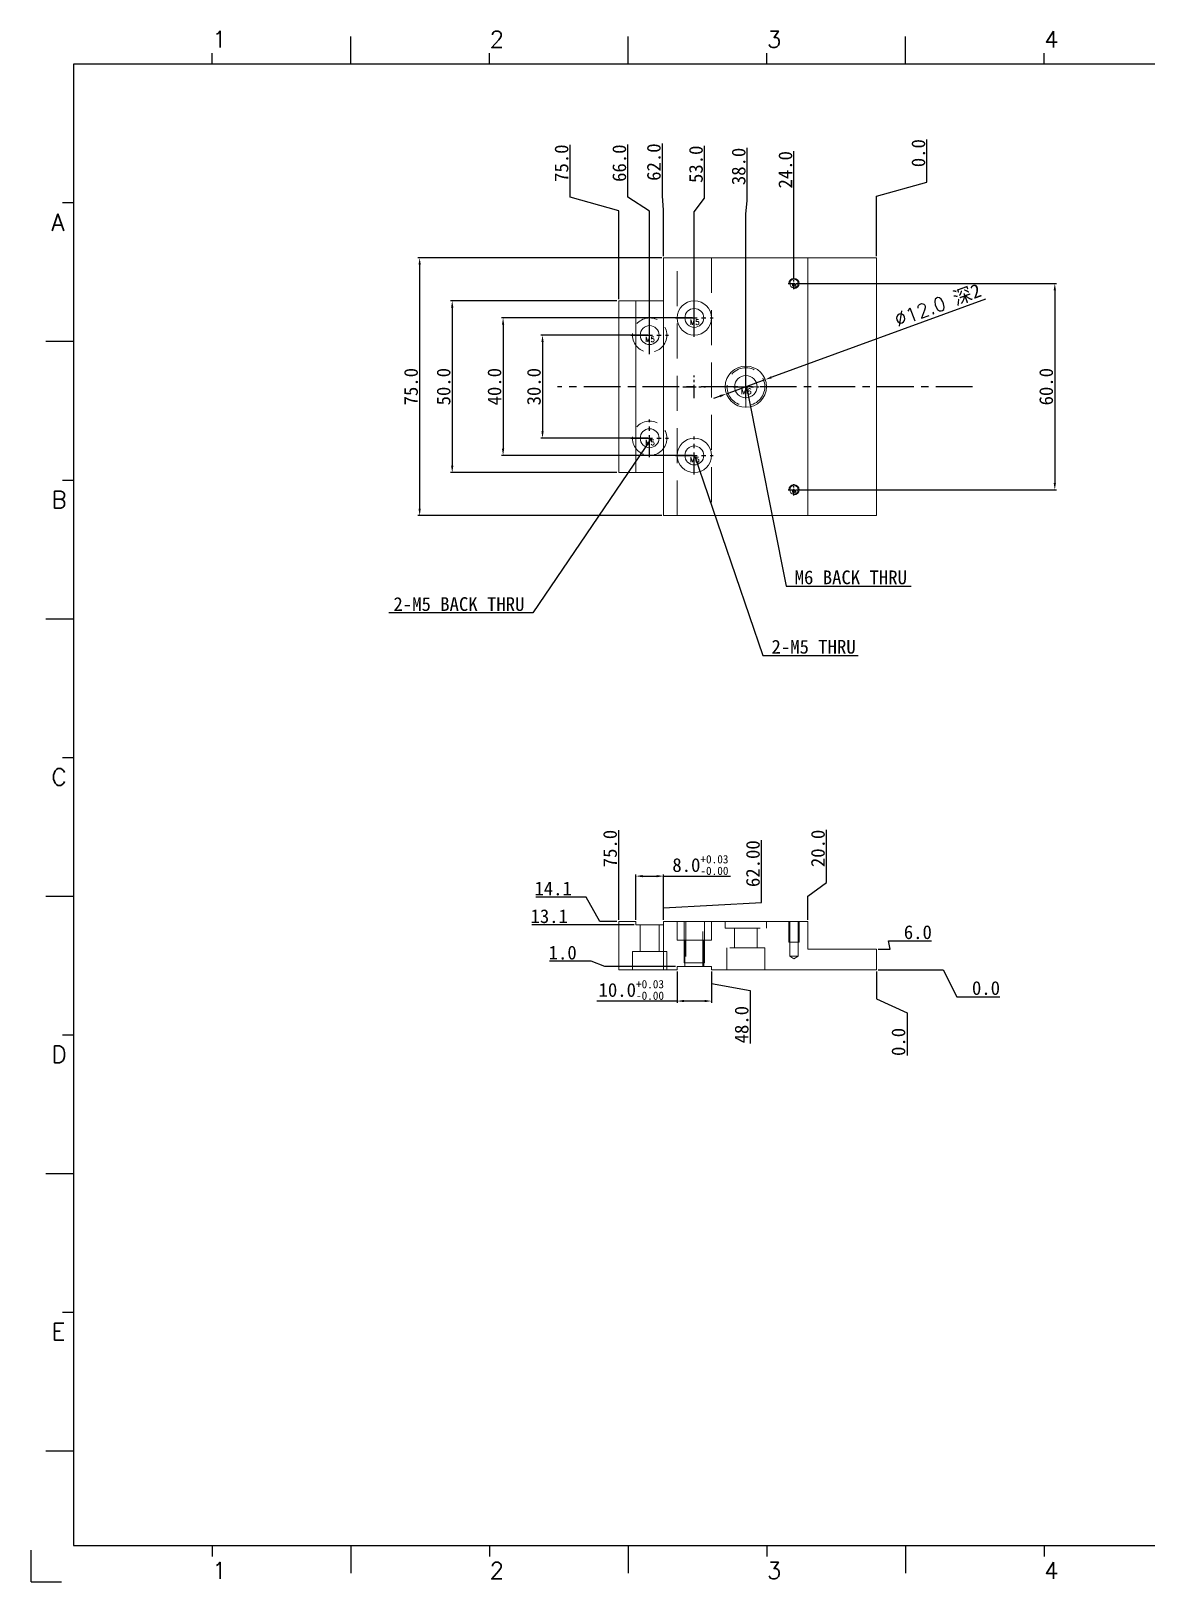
# Model space of a CAD drawing. Extents: x 83 to 30050, y -7164 to 695.
# Drawn here: x 18674.4 to 18999.6, y -3785 to -3333.8 of the extents above; entities that cross this region are included whole.
import ezdxf

# ---------------------------------------------------------------- set-up
doc = ezdxf.new("R2010")
doc.units = 0
doc.header["$LTSCALE"] = 8
doc.header["$MEASUREMENT"] = 0
doc.header["$PDSIZE"] = 5
doc.linetypes.add('CENTER', pattern=[2, 1.25, -0.25, 0.25, -0.25])
doc.linetypes.add('HIDDEN', pattern=[1.905, 1.27, -0.635])
doc.layers.get('0').update_dxf_attribs({"linetype": 'CONTINUOUS'})
doc.layers.get('Defpoints').update_dxf_attribs({"linetype": 'CONTINUOUS'})
doc.layers.add('41', color=3, linetype='CONTINUOUS')
doc.layers.add('dim', color=82, linetype='CONTINUOUS', lineweight=9)
doc.layers.add('screw', color=33, linetype='CONTINUOUS', lineweight=13)
doc.styles.add('SIMPLEX', font='SIMPLEX')
doc.styles.get("Standard").update_dxf_attribs({"font": '', "height": 4})
doc.styles.add('TXT', font='txt.shx', dxfattribs={"bigfont": 'gbcbig.shx'})
doc.styles.get('Standard').set_extended_font_data('SimSun')
doc.dimstyles.new('ISO-25', dxfattribs={"dimtxt": 6, "dimasz": 2.5, "dimexe": 1.25, "dimexo": 0.625, "dimtad": 1, "dimdec": 1, "dimzin": 1, "dimdsep": 46, "dimtxsty": 'Standard', "dimcen": 2.5, "dimadec": 0, "dimazin": 0, "dimtm": 1e-09, "dimtfac": 1, "dimtdec": 1, "dimtmove": 0, "dimatfit": 3, "dimfxl": 1, "dimtolj": 1, "dimtzin": 0, "dimarcsym": 0})

# ---------------------------------------------------------------- blocks, each defined once
blk = doc.blocks.new('A$C0BB32EA6')
at = {"layer": '41'}
for p, q in [((90.21, 427.84), (90.21, 435.66)), ((168.4, 427.84), (168.4, 435.66)), ((168.4, 427.84), (168.4, 435.66)), ((168.4, 427.84), (168.4, 435.66)), ((246.58, 427.84), (246.58, 435.66)), ((246.58, 427.84), (246.58, 435.66)), ((51.11, 427.84), (51.11, 430.97)), ((129.3, 427.84), (129.3, 430.97)), ((129.3, 427.84), (129.3, 430.97)), ((129.3, 427.84), (129.3, 430.97)), ((207.49, 427.84), (207.49, 430.97)), ((207.49, 427.84), (207.49, 430.97)), ((285.68, 427.84), (285.68, 430.97)), ((615.63, 427.84), (12.02, 427.84)), ((12.02, 427.84), (12.02, 10.32)), ((12.02, 388.75), (8.89, 388.75)), ((12.02, 349.66), (4.2, 349.66)), ((12.02, 310.56), (8.89, 310.56)), ((12.02, 271.47), (4.2, 271.47)), ((12.02, 232.37), (8.89, 232.37)), ((12.02, 193.28), (4.2, 193.28)), ((12.02, 154.18), (8.89, 154.18)), ((12.02, 115.09), (4.2, 115.09)), ((12.02, 76), (8.89, 76)), ((12.02, 36.9), (4.2, 36.9)), ((12.02, 10.32), (615.63, 10.32)), ((51.11, 10.32), (51.11, 7.19)), ((90.21, 10.32), (90.21, 2.5)), ((129.3, 10.32), (129.3, 7.19)), ((168.4, 10.32), (168.4, 2.5)), ((207.49, 10.32), (207.49, 7.19)), ((246.58, 10.32), (246.58, 2.5)), ((285.68, 10.32), (285.68, 7.19))]:
    blk.add_line(p, q, dxfattribs=at)
at = {"layer": '41', "linetype": 'Continuous'}
for q in [(0, 8.98), (8.64, 0)]:
    blk.add_line((0, 0), q, dxfattribs=at)
at = {"layer": '41', "style": 'SIMPLEX'}
for s, height, p in [('1', 4.69, (51.11, 432.54)), ('2', 4.69, (129.3, 432.54)), ('3', 4.69, (207.49, 432.54)), ('4', 4.69, (285.68, 432.54)), ('A', 4.75, (5.76, 380.93)), ('B', 4.75, (5.76, 302.74)), ('C', 4.75, (5.76, 224.55)), ('D', 4.75, (5.76, 146.37)), ('E', 4.75, (5.76, 68.18)), ('1', 4.69, (51.11, 0.87)), ('2', 4.69, (129.3, 0.87)), ('3', 4.69, (207.49, 0.87)), ('4', 4.69, (285.68, 0.87))]:
    blk.add_text(s, height=height, dxfattribs=at).set_placement(p)
at = {"layer": '41', "linetype": 'Continuous'}
for tag, p in [('材质', (457.07, 73.08)), ('代号', (522.6, 73.29)), ('表面处理', (452.44, 54.13)), ('审核', (523.65, 54.34)), ('名称', (585.81, 54.97)), ('数量', (457.5, 33.7)), ('设计', (523.23, 34.13)), ('件号', (586.65, 33.91)), ('比例', (457.5, 17.28)), ('版本', (587.08, 16.23))]:
    blk.add_attdef(tag, p, '', height=4, dxfattribs=at)
blk = doc.blocks.new('screw_m5_i')
at = {"layer": 'screw', "color": 1, "linetype": 'CENTER', "ltscale": 0.635}
for p, q in [((0, -5.5), (0, 5.5)), ((-5.5, 0), (5.5, 0))]:
    blk.add_line(p, q, dxfattribs=at)
at = {"layer": 'screw', "color": 8, "linetype": 'HIDDEN', "ltscale": 0.635}
blk.add_circle((0, 0), 5, dxfattribs=at)
at = {"layer": 'screw', "color": 33}
blk.add_circle((0, 0), 2.75, dxfattribs=at)
at = {"layer": 'screw', "color": 6, "style": 'TXT'}
blk.add_text('M5', height=1.5, dxfattribs=at).set_placement((-1.3, -2))
blk = doc.blocks.new('screw_m5_h')
at = {"layer": 'screw', "color": 1, "linetype": 'CENTER', "ltscale": 0.635}
for p, q in [((0, -5.5), (0, 5.5)), ((-5.5, 0), (5.5, 0))]:
    blk.add_line(p, q, dxfattribs=at)
at = {"layer": 'screw', "color": 33}
for radius in [5, 2.75]:
    blk.add_circle((0, 0), radius, dxfattribs=at)
at = {"layer": 'screw', "color": 6, "style": 'TXT'}
blk.add_text('M5', height=1.5, dxfattribs=at).set_placement((-1.3, -2))
blk = doc.blocks.new('*D1012')
at = {"layer": 'Defpoints', "color": 0}
for p in [(18887.99, -3435.24), (18876.72, -3439.36)]:
    blk.add_point(p, dxfattribs=at)
at = {"layer": 'dim', "color": 0, "lineweight": -2}
for p, q in [((18952.09, -3411.8), (18889.87, -3434.55)), ((18876.72, -3439.36), (18887.99, -3435.24)), ((18874.84, -3440.04), (18872.96, -3440.73))]:
    blk.add_line(p, q, dxfattribs=at)
at = {"layer": 'dim', "color": 0}
for points in [[(18889.76, -3434.24), (18889.98, -3434.86), (18887.99, -3435.24)], [(18874.73, -3439.73), (18874.96, -3440.36), (18876.72, -3439.36)]]:
    blk.add_solid(points, dxfattribs=at)
at = {"layer": 'dim', "color": 0, "insert": (18938.23, -3413.72), "char_height": 4, "attachment_point": 5, "rotation": 20.0835}
blk.add_mtext('\\A1;{\\Ftxt,bigfont|c134;∅12.0} 深2', dxfattribs=at)
blk = doc.blocks.new('screw_m6_i')
at = {"layer": 'screw', "color": 1, "linetype": 'CENTER', "ltscale": 0.6985}
for p, q in [((0, -6.05), (0, 6.05)), ((-6.05, 0), (6.05, 0))]:
    blk.add_line(p, q, dxfattribs=at)
at = {"layer": 'screw', "color": 8, "linetype": 'HIDDEN', "ltscale": 0.6985}
blk.add_circle((0, 0), 5.5, dxfattribs=at)
at = {"layer": 'screw', "color": 33}
blk.add_circle((0, 0), 3.25, dxfattribs=at)
at = {"layer": 'screw', "color": 6, "style": 'TXT'}
blk.add_text('M6', height=1.65, dxfattribs=at).set_placement((-1.43, -2.2))
blk = doc.blocks.new('screw_m3_l')
at = {"layer": 'screw', "color": 1, "linetype": 'CENTER', "ltscale": 0.1905}
for p, q in [((-1.65, 0), (1.65, 0)), ((0, -1.65), (0, 1.65))]:
    blk.add_line(p, q, dxfattribs=at)
at = {"layer": 'screw', "color": 33, "linetype": 'Continuous'}
blk.add_circle((0, 0), 1.25, dxfattribs=at)
at = {"layer": 'screw', "color": 92, "linetype": 'Continuous'}
blk.add_arc((0, 0), 1.5, 270, 180, dxfattribs=at)
at = {"layer": 'screw', "color": 6, "linetype": 'Continuous', "style": 'TXT'}
blk.add_text('M3', height=0.6, dxfattribs=at).set_placement((-0.51, -0.75))
blk = doc.blocks.new('*D1014')
at = {"layer": 'Defpoints', "color": 0}
for p in [(18845.36, -3412.3), (18796.92, -3462.3), (18845.36, -3462.3)]:
    blk.add_point(p, dxfattribs=at)
at = {"layer": 'dim', "color": 0, "lineweight": -2}
for p, q in [((18844.86, -3412.3), (18796.42, -3412.3)), ((18796.92, -3414.3), (18796.92, -3460.3)), ((18844.86, -3462.3), (18796.42, -3462.3))]:
    blk.add_line(p, q, dxfattribs=at)
at = {"layer": 'dim', "color": 0}
for points in [[(18796.59, -3414.3), (18797.26, -3414.3), (18796.92, -3412.3)], [(18796.59, -3460.3), (18797.26, -3460.3), (18796.92, -3462.3)]]:
    blk.add_solid(points, dxfattribs=at)
at = {"layer": 'dim', "color": 0, "insert": (18794.42, -3437.3), "char_height": 4, "attachment_point": 5, "rotation": 90}
blk.add_mtext('\\A1;50.0', dxfattribs=at)
blk = doc.blocks.new('*D1015')
at = {"layer": 'Defpoints', "color": 0}
for p in [(18854.36, -3422.3), (18823.2, -3452.3), (18854.36, -3452.3)]:
    blk.add_point(p, dxfattribs=at)
at = {"layer": 'dim', "color": 0, "lineweight": -2}
for p, q in [((18853.86, -3422.3), (18822.7, -3422.3)), ((18823.2, -3424.3), (18823.2, -3450.3)), ((18853.86, -3452.3), (18822.7, -3452.3))]:
    blk.add_line(p, q, dxfattribs=at)
at = {"layer": 'dim', "color": 0}
for points in [[(18822.86, -3424.3), (18823.53, -3424.3), (18823.2, -3422.3)], [(18822.86, -3450.3), (18823.53, -3450.3), (18823.2, -3452.3)]]:
    blk.add_solid(points, dxfattribs=at)
at = {"layer": 'dim', "color": 0, "insert": (18820.7, -3437.3), "char_height": 4, "attachment_point": 5, "rotation": 90}
blk.add_mtext('\\A1;30.0', dxfattribs=at)
blk = doc.blocks.new('*D1016')
at = {"layer": 'Defpoints', "color": 0}
for p in [(18867.36, -3417.3), (18811.72, -3457.3), (18867.36, -3457.3)]:
    blk.add_point(p, dxfattribs=at)
at = {"layer": 'dim', "color": 0, "lineweight": -2}
for p, q in [((18866.86, -3417.3), (18811.22, -3417.3)), ((18811.72, -3419.3), (18811.72, -3455.3)), ((18866.86, -3457.3), (18811.22, -3457.3))]:
    blk.add_line(p, q, dxfattribs=at)
at = {"layer": 'dim', "color": 0}
for points in [[(18811.39, -3419.3), (18812.06, -3419.3), (18811.72, -3417.3)], [(18811.39, -3455.3), (18812.06, -3455.3), (18811.72, -3457.3)]]:
    blk.add_solid(points, dxfattribs=at)
at = {"layer": 'dim', "color": 0, "insert": (18809.22, -3437.3), "char_height": 4, "attachment_point": 5, "rotation": 90}
blk.add_mtext('\\A1;40.0', dxfattribs=at)
blk = doc.blocks.new('*D1017')
at = {"layer": 'Defpoints', "color": 0}
for p in [(18858.36, -3399.8), (18787.45, -3474.8), (18858.36, -3474.8)]:
    blk.add_point(p, dxfattribs=at)
at = {"layer": 'dim', "color": 0, "lineweight": -2}
for p, q in [((18857.86, -3399.8), (18786.95, -3399.8)), ((18787.45, -3401.8), (18787.45, -3472.8)), ((18857.86, -3474.8), (18786.95, -3474.8))]:
    blk.add_line(p, q, dxfattribs=at)
at = {"layer": 'dim', "color": 0}
for points in [[(18787.12, -3401.8), (18787.78, -3401.8), (18787.45, -3399.8)], [(18787.12, -3472.8), (18787.78, -3472.8), (18787.45, -3474.8)]]:
    blk.add_solid(points, dxfattribs=at)
at = {"layer": 'dim', "color": 0, "insert": (18784.95, -3437.3), "char_height": 4, "attachment_point": 5, "rotation": 90}
blk.add_mtext('\\A1;75.0', dxfattribs=at)
blk = doc.blocks.new('*D1019')
at = {"layer": 'Defpoints', "color": 0}
for p in [(18935.05, -3373.85), (18920.36, -3399.8), (18920.36, -3399.8)]:
    blk.add_point(p, dxfattribs=at)
at = {"layer": 'dim', "color": 0, "lineweight": -2}
for p, q in [((18935.05, -3377.85), (18935.05, -3365.37)), ((18920.36, -3381.85), (18935.05, -3377.85)), ((18920.36, -3399.3), (18920.36, -3381.85))]:
    blk.add_line(p, q, dxfattribs=at)
at = {"layer": 'dim', "color": 0, "insert": (18932.55, -3369.36), "char_height": 4, "attachment_point": 5, "rotation": 90}
blk.add_mtext('\\A1;0.0', dxfattribs=at)
blk = doc.blocks.new('*D1020')
at = {"layer": 'Defpoints', "color": 0}
for p in [(18896.36, -3380.1), (18920.36, -3399.8), (18896.36, -3406.05)]:
    blk.add_point(p, dxfattribs=at)
at = {"layer": 'dim', "color": 0, "lineweight": -2}
blk.add_line((18896.36, -3405.55), (18896.36, -3368.8), dxfattribs=at)
at = {"layer": 'dim', "color": 0, "insert": (18893.86, -3374.2), "char_height": 4, "attachment_point": 5, "rotation": 90}
blk.add_mtext('\\A1;24.0', dxfattribs=at)
blk = doc.blocks.new('*D1021')
at = {"layer": 'Defpoints', "color": 0}
for p in [(18882.75, -3379.1), (18920.36, -3399.8), (18882.36, -3437.3)]:
    blk.add_point(p, dxfattribs=at)
at = {"layer": 'dim', "color": 0, "lineweight": -2}
for p, q in [((18882.75, -3383.1), (18882.75, -3367.85)), ((18882.36, -3387.1), (18882.75, -3383.1)), ((18882.36, -3436.8), (18882.36, -3387.1))]:
    blk.add_line(p, q, dxfattribs=at)
at = {"layer": 'dim', "color": 0, "insert": (18880.26, -3373.23), "char_height": 4, "attachment_point": 5, "rotation": 90}
blk.add_mtext('\\A1;38.0', dxfattribs=at)
blk = doc.blocks.new('*D1022')
at = {"layer": 'Defpoints', "color": 0}
for p in [(18870.34, -3378.48), (18920.36, -3399.8), (18867.36, -3417.3)]:
    blk.add_point(p, dxfattribs=at)
at = {"layer": 'dim', "color": 0, "lineweight": -2}
for p, q in [((18870.34, -3382.48), (18870.34, -3367.22)), ((18867.36, -3386.48), (18870.34, -3382.48)), ((18867.36, -3416.8), (18867.36, -3386.48))]:
    blk.add_line(p, q, dxfattribs=at)
at = {"layer": 'dim', "color": 0, "insert": (18867.84, -3372.6), "char_height": 4, "attachment_point": 5, "rotation": 90}
blk.add_mtext('\\A1;53.0', dxfattribs=at)
blk = doc.blocks.new('*D1023')
at = {"layer": 'Defpoints', "color": 0}
for p in [(18848.04, -3378.2), (18920.36, -3399.8), (18854.36, -3422.3)]:
    blk.add_point(p, dxfattribs=at)
at = {"layer": 'dim', "color": 0, "lineweight": -2}
for p, q in [((18848.04, -3382.2), (18848.04, -3366.87)), ((18854.36, -3386.2), (18848.04, -3382.2)), ((18854.36, -3421.8), (18854.36, -3386.2))]:
    blk.add_line(p, q, dxfattribs=at)
at = {"layer": 'dim', "color": 0, "insert": (18845.54, -3372.28), "char_height": 4, "attachment_point": 5, "rotation": 90}
blk.add_mtext('\\A1;66.0', dxfattribs=at)
blk = doc.blocks.new('*D1024')
at = {"layer": 'Defpoints', "color": 0}
for p in [(18858.09, -3377.88), (18858.36, -3399.8), (18920.36, -3399.8)]:
    blk.add_point(p, dxfattribs=at)
at = {"layer": 'dim', "color": 0, "lineweight": -2}
for p, q in [((18858.09, -3381.88), (18858.09, -3366.56)), ((18858.36, -3385.88), (18858.09, -3381.88)), ((18858.36, -3399.3), (18858.36, -3385.88))]:
    blk.add_line(p, q, dxfattribs=at)
at = {"layer": 'dim', "color": 0, "insert": (18855.59, -3371.97), "char_height": 4, "attachment_point": 5, "rotation": 90}
blk.add_mtext('\\A1;62.0', dxfattribs=at)
blk = doc.blocks.new('*D1025')
at = {"layer": 'Defpoints', "color": 0}
for p in [(18831.23, -3378.15), (18920.36, -3399.8), (18845.36, -3412.3)]:
    blk.add_point(p, dxfattribs=at)
at = {"layer": 'dim', "color": 0, "lineweight": -2}
for p, q in [((18831.23, -3382.15), (18831.23, -3366.92)), ((18845.36, -3386.15), (18831.23, -3382.15)), ((18845.36, -3411.8), (18845.36, -3386.15))]:
    blk.add_line(p, q, dxfattribs=at)
at = {"layer": 'dim', "color": 0, "insert": (18828.73, -3372.28), "char_height": 4, "attachment_point": 5, "rotation": 90}
blk.add_mtext('\\A1;75.0', dxfattribs=at)
blk = doc.blocks.new('*D1026')
at = {"layer": 'Defpoints', "color": 0}
for p in [(18833.36, -3604.47), (18845.36, -3606.97), (18862.36, -3605.97)]:
    blk.add_point(p, dxfattribs=at)
at = {"layer": 'dim', "color": 0, "lineweight": -2}
for p, q in [((18837.36, -3604.47), (18825.26, -3604.47)), ((18841.36, -3605.97), (18837.36, -3604.47)), ((18861.86, -3605.97), (18841.36, -3605.97))]:
    blk.add_line(p, q, dxfattribs=at)
at = {"layer": 'dim', "color": 0, "insert": (18829.06, -3601.97), "char_height": 4, "attachment_point": 5}
blk.add_mtext('\\A1;1.0', dxfattribs=at)
blk = doc.blocks.new('*D1027')
at = {"layer": 'Defpoints', "color": 0}
for p in [(18927.9, -3598.52), (18920.36, -3600.97), (18845.36, -3606.97)]:
    blk.add_point(p, dxfattribs=at)
at = {"layer": 'dim', "color": 0, "lineweight": -2}
for p, q in [((18924.36, -3600.97), (18923.9, -3598.52)), ((18923.9, -3598.52), (18936.38, -3598.52)), ((18920.86, -3600.97), (18924.36, -3600.97))]:
    blk.add_line(p, q, dxfattribs=at)
at = {"layer": 'dim', "color": 0, "insert": (18932.39, -3596.02), "char_height": 4, "attachment_point": 5}
blk.add_mtext('\\A1;6.0', dxfattribs=at)
blk = doc.blocks.new('*D1028')
at = {"layer": 'Defpoints', "color": 0}
for p in [(18830.72, -3593.87), (18850.36, -3593.87), (18845.36, -3606.97)]:
    blk.add_point(p, dxfattribs=at)
at = {"layer": 'dim', "color": 0, "lineweight": -2}
blk.add_line((18849.86, -3593.87), (18820.06, -3593.87), dxfattribs=at)
at = {"layer": 'dim', "color": 0, "insert": (18825.14, -3591.37), "char_height": 4, "attachment_point": 5}
blk.add_mtext('\\A1;13.1', dxfattribs=at)
blk = doc.blocks.new('*D1029')
at = {"layer": 'Defpoints', "color": 0}
for p in [(18831.87, -3585.8), (18845.36, -3592.87), (18845.36, -3606.97)]:
    blk.add_point(p, dxfattribs=at)
at = {"layer": 'dim', "color": 0, "lineweight": -2}
for p, q in [((18835.87, -3585.8), (18821.22, -3585.8)), ((18839.87, -3592.87), (18835.87, -3585.8)), ((18844.86, -3592.87), (18839.87, -3592.87))]:
    blk.add_line(p, q, dxfattribs=at)
at = {"layer": 'dim', "color": 0, "insert": (18826.29, -3583.3), "char_height": 4, "attachment_point": 5}
blk.add_mtext('\\A1;14.1', dxfattribs=at)
blk = doc.blocks.new('*D1030')
at = {"layer": 'Defpoints', "color": 0}
for p in [(18920.36, -3606.97), (18920.36, -3606.97), (18947.73, -3614.76)]:
    blk.add_point(p, dxfattribs=at)
at = {"layer": 'dim', "color": 0, "lineweight": -2}
for p, q in [((18920.86, -3606.97), (18939.73, -3606.97)), ((18939.73, -3606.97), (18943.73, -3614.76)), ((18943.73, -3614.76), (18956.21, -3614.76))]:
    blk.add_line(p, q, dxfattribs=at)
at = {"layer": 'dim', "color": 0, "insert": (18952.22, -3612.26), "char_height": 4, "attachment_point": 5}
blk.add_mtext('\\A1;0.0', dxfattribs=at)
blk = doc.blocks.new('*D1031')
at = {"layer": 'Defpoints', "color": 0}
for p in [(18920.36, -3606.97), (18920.36, -3606.97), (18929.25, -3623.43)]:
    blk.add_point(p, dxfattribs=at)
at = {"layer": 'dim', "color": 0, "lineweight": -2}
for p, q in [((18920.36, -3607.47), (18920.36, -3615.43)), ((18920.36, -3615.43), (18929.25, -3619.43)), ((18929.25, -3619.43), (18929.25, -3631.91))]:
    blk.add_line(p, q, dxfattribs=at)
at = {"layer": 'dim', "color": 0, "insert": (18926.75, -3627.92), "char_height": 4, "attachment_point": 5, "rotation": 90}
blk.add_mtext('\\A1;0.0', dxfattribs=at)
blk = doc.blocks.new('*D1032')
at = {"layer": 'Defpoints', "color": 0}
for p in [(18905.83, -3577.52), (18900.36, -3592.87), (18920.36, -3606.97)]:
    blk.add_point(p, dxfattribs=at)
at = {"layer": 'dim', "color": 0, "lineweight": -2}
for p, q in [((18905.83, -3581.52), (18905.83, -3566.22)), ((18900.36, -3585.52), (18905.83, -3581.52)), ((18900.36, -3592.37), (18900.36, -3585.52))]:
    blk.add_line(p, q, dxfattribs=at)
at = {"layer": 'dim', "color": 0, "insert": (18903.33, -3571.62), "char_height": 4, "attachment_point": 5, "rotation": 90}
blk.add_mtext('\\A1;20.0', dxfattribs=at)
blk = doc.blocks.new('*D1033')
at = {"layer": 'Defpoints', "color": 0}
for p in [(18872.36, -3606.97), (18920.36, -3606.97), (18883.63, -3616.95)]:
    blk.add_point(p, dxfattribs=at)
at = {"layer": 'dim', "color": 0, "lineweight": -2}
for p, q in [((18872.36, -3607.47), (18872.36, -3610.97)), ((18872.36, -3610.97), (18883.63, -3612.95)), ((18883.63, -3612.95), (18883.63, -3628.34))]:
    blk.add_line(p, q, dxfattribs=at)
at = {"layer": 'dim', "color": 0, "insert": (18881.13, -3622.9), "char_height": 4, "attachment_point": 5, "rotation": 90}
blk.add_mtext('\\A1;48.0', dxfattribs=at)
blk = doc.blocks.new('*D1034')
at = {"layer": 'Defpoints', "color": 0}
for p in [(18886.92, -3583.4), (18858.36, -3592.87), (18920.36, -3606.97)]:
    blk.add_point(p, dxfattribs=at)
at = {"layer": 'dim', "color": 0, "lineweight": -2}
for p, q in [((18886.92, -3587.4), (18886.92, -3569.23)), ((18858.36, -3588.87), (18886.92, -3587.4)), ((18858.36, -3592.37), (18858.36, -3588.87))]:
    blk.add_line(p, q, dxfattribs=at)
at = {"layer": 'dim', "color": 0, "insert": (18884.42, -3576.06), "char_height": 4, "attachment_point": 5, "rotation": 90}
blk.add_mtext('\\A1;62.00', dxfattribs=at)
blk = doc.blocks.new('*D1035')
at = {"layer": 'Defpoints', "color": 0}
for p in [(18845.36, -3577.52), (18845.36, -3592.87), (18920.36, -3606.97)]:
    blk.add_point(p, dxfattribs=at)
at = {"layer": 'dim', "color": 0, "lineweight": -2}
blk.add_line((18845.36, -3592.37), (18845.36, -3566.29), dxfattribs=at)
at = {"layer": 'dim', "color": 0, "insert": (18842.86, -3571.66), "char_height": 4, "attachment_point": 5, "rotation": 90}
blk.add_mtext('\\A1;75.0', dxfattribs=at)
blk = doc.blocks.new('*D1036')
at = {"layer": 'Defpoints', "color": 0}
for p in [(18858.36, -3579.69), (18850.36, -3592.87), (18858.36, -3592.87)]:
    blk.add_point(p, dxfattribs=at)
at = {"layer": 'dim', "color": 0, "lineweight": -2}
for p, q in [((18850.36, -3592.37), (18850.36, -3579.19)), ((18852.36, -3579.69), (18856.36, -3579.69)), ((18858.36, -3592.37), (18858.36, -3579.19)), ((18858.36, -3579.69), (18877.9, -3579.69))]:
    blk.add_line(p, q, dxfattribs=at)
at = {"layer": 'dim', "color": 0}
for points in [[(18852.36, -3579.36), (18852.36, -3580.02), (18850.36, -3579.69)], [(18856.36, -3579.36), (18856.36, -3580.02), (18858.36, -3579.69)]]:
    blk.add_solid(points, dxfattribs=at)
at = {"layer": 'dim', "color": 0, "insert": (18869.13, -3576.46), "char_height": 4, "attachment_point": 5}
blk.add_mtext('\\A1;8.0{\\H2.400000;\\S+0.03^ -0.00;}', dxfattribs=at)
blk = doc.blocks.new('*D1037')
at = {"layer": 'Defpoints', "color": 0}
for p in [(18862.36, -3606.97), (18872.36, -3606.97), (18872.36, -3616.03)]:
    blk.add_point(p, dxfattribs=at)
at = {"layer": 'dim', "color": 0, "lineweight": -2}
for p, q in [((18862.36, -3607.47), (18862.36, -3616.53)), ((18872.36, -3607.47), (18872.36, -3616.53)), ((18862.36, -3616.03), (18839.04, -3616.03)), ((18870.36, -3616.03), (18864.36, -3616.03))]:
    blk.add_line(p, q, dxfattribs=at)
at = {"layer": 'dim', "color": 0}
for points in [[(18864.36, -3615.69), (18864.36, -3616.36), (18862.36, -3616.03)], [(18870.36, -3615.69), (18870.36, -3616.36), (18872.36, -3616.03)]]:
    blk.add_solid(points, dxfattribs=at)
at = {"layer": 'dim', "color": 0, "insert": (18849.03, -3612.79), "char_height": 4, "attachment_point": 5}
blk.add_mtext('\\A1;10.0{\\H2.400000;\\S+0.03^ -0.00;}', dxfattribs=at)
blk = doc.blocks.new('*D1402')
at = {"layer": 'Defpoints', "color": 0}
for p in [(18896.36, -3407.3), (18896.36, -3467.3), (18972.24, -3467.3)]:
    blk.add_point(p, dxfattribs=at)
at = {"layer": 'dim', "color": 0, "lineweight": -2}
for p, q in [((18896.86, -3407.3), (18972.74, -3407.3)), ((18972.24, -3409.3), (18972.24, -3465.3)), ((18896.86, -3467.3), (18972.74, -3467.3))]:
    blk.add_line(p, q, dxfattribs=at)
at = {"layer": 'dim', "color": 0}
for points in [[(18971.91, -3409.3), (18972.57, -3409.3), (18972.24, -3407.3)], [(18971.91, -3465.3), (18972.57, -3465.3), (18972.24, -3467.3)]]:
    blk.add_solid(points, dxfattribs=at)
at = {"layer": 'dim', "color": 0, "insert": (18969.74, -3437.3), "char_height": 4, "attachment_point": 5, "rotation": 90}
blk.add_mtext('\\A1;60.0', dxfattribs=at)

msp = doc.modelspace()

# ---------------------------------------------------------------- linework, layer by layer
at = {"color": 7, "linetype": 'Continuous', "lineweight": 15}
for p, q in [((18900.357, -3399.798), (18858.357, -3399.798)), ((18858.357, -3474.798), (18858.357, -3399.798)), ((18900.357, -3474.798), (18900.357, -3399.798)), ((18920.357, -3399.798), (18900.357, -3399.798)), ((18920.357, -3474.798), (18920.357, -3399.798)), ((18845.357, -3462.298), (18845.357, -3412.298)), ((18845.357, -3412.298), (18850.357, -3412.298)), ((18850.357, -3412.298), (18850.357, -3462.298)), ((18850.357, -3412.298), (18858.357, -3412.298)), ((18850.357, -3462.298), (18845.357, -3462.298)), ((18858.357, -3462.298), (18850.357, -3462.298)), ((18858.357, -3474.798), (18900.357, -3474.798)), ((18900.357, -3474.798), (18920.357, -3474.798)), ((18845.357, -3606.97), (18845.357, -3592.87)), ((18850.357, -3592.87), (18845.357, -3592.87)), ((18850.357, -3592.87), (18850.357, -3593.87)), ((18858.357, -3593.87), (18850.357, -3593.87)), ((18858.357, -3592.87), (18900.357, -3592.87)), ((18858.357, -3606.97), (18858.357, -3592.87)), ((18900.357, -3592.87), (18900.357, -3600.97)), ((18900.357, -3600.97), (18920.357, -3600.97)), ((18920.357, -3600.97), (18920.357, -3606.97)), ((18858.357, -3606.97), (18845.357, -3606.97)), ((18858.357, -3606.97), (18862.357, -3606.97)), ((18872.357, -3605.97), (18862.357, -3605.97)), ((18862.357, -3605.97), (18862.357, -3606.97)), ((18872.357, -3605.97), (18872.357, -3606.97)), ((18872.357, -3606.97), (18920.357, -3606.97))]:
    msp.add_line(p, q, dxfattribs=at)
at = {"color": 7, "linetype": 'HIDDEN', "lineweight": 0}
for p, q in [((18862.357, -3474.798), (18862.357, -3399.798)), ((18872.357, -3399.798), (18872.357, -3474.798)), ((18851.607, -3593.87), (18851.607, -3601.57)), ((18857.107, -3601.57), (18857.107, -3593.87)), ((18862.357, -3592.87), (18862.357, -3598.27)), ((18864.857, -3592.87), (18864.857, -3605.97)), ((18869.857, -3605.97), (18869.857, -3592.87)), ((18872.357, -3598.27), (18872.357, -3592.87)), ((18876.357, -3592.87), (18876.357, -3594.87)), ((18876.357, -3594.87), (18888.357, -3594.87)), ((18879.057, -3594.87), (18879.057, -3600.57)), ((18885.657, -3600.57), (18885.657, -3594.87)), ((18888.357, -3594.87), (18888.357, -3592.87)), ((18895.107, -3592.87), (18895.107, -3602.97)), ((18897.607, -3602.97), (18897.607, -3592.87)), ((18862.357, -3598.27), (18872.357, -3598.27)), ((18864.607, -3598.27), (18864.607, -3605.97)), ((18870.107, -3605.97), (18870.107, -3598.27)), ((18894.857, -3598.87), (18897.857, -3598.87)), ((18894.857, -3598.87), (18897.857, -3598.87)), ((18859.357, -3601.57), (18849.357, -3601.57)), ((18849.357, -3601.57), (18849.357, -3606.97)), ((18859.357, -3606.97), (18859.357, -3601.57)), ((18864.357, -3604.87), (18870.357, -3604.87)), ((18887.857, -3600.57), (18876.857, -3600.57)), ((18876.857, -3600.57), (18876.857, -3606.97)), ((18887.857, -3606.97), (18887.857, -3600.57)), ((18895.107, -3602.97), (18897.607, -3602.97)), ((18895.107, -3602.97), (18896.357, -3603.722)), ((18896.357, -3603.722), (18897.607, -3602.97))]:
    msp.add_line(p, q, dxfattribs=at)
at = {"color": 1, "linetype": 'CENTER', "ltscale": 0.1905}
for p, q in [((18896.357, -3408.948), (18896.357, -3405.648)), ((18894.707, -3407.298), (18898.007, -3407.298)), ((18894.707, -3467.298), (18898.007, -3467.298)), ((18896.357, -3468.948), (18896.357, -3465.648))]:
    msp.add_line(p, q, dxfattribs=at)
at = {"color": 1, "linetype": 'CENTER', "ltscale": 0.635}
for p, q in [((18867.357, -3422.798), (18867.357, -3411.798)), ((18854.357, -3427.798), (18854.357, -3416.798)), ((18861.857, -3417.298), (18872.857, -3417.298)), ((18848.857, -3422.298), (18859.857, -3422.298)), ((18854.357, -3457.798), (18854.357, -3446.798)), ((18848.857, -3452.298), (18859.857, -3452.298)), ((18867.357, -3462.798), (18867.357, -3451.798)), ((18861.857, -3457.298), (18872.857, -3457.298))]:
    msp.add_line(p, q, dxfattribs=at)
at = {"color": 1, "linetype": 'CENTER', "ltscale": 1.0668}
msp.add_line((18948.328, -3437.298), (18827.54, -3437.298), dxfattribs=at)
at = {"color": 1, "linetype": 'CENTER', "ltscale": 0.381}
for p, q in [((18864.057, -3437.298), (18870.657, -3437.298)), ((18867.357, -3440.598), (18867.357, -3433.998))]:
    msp.add_line(p, q, dxfattribs=at)
at = {"color": 1, "linetype": 'CENTER', "ltscale": 0.4191}
for p, q in [((18878.727, -3437.298), (18885.987, -3437.298)), ((18882.357, -3440.928), (18882.357, -3433.668))]:
    msp.add_line(p, q, dxfattribs=at)
at = {"color": 7, "linetype": 'Continuous', "lineweight": 0}
for p, q in [((18864.357, -3592.87), (18864.357, -3604.87)), ((18870.357, -3592.87), (18870.357, -3604.87)), ((18894.857, -3592.87), (18894.857, -3598.87)), ((18894.857, -3592.87), (18894.857, -3598.87)), ((18897.857, -3592.87), (18897.857, -3598.87)), ((18897.857, -3592.87), (18897.857, -3598.87))]:
    msp.add_line(p, q, dxfattribs=at)
at = {"color": 7, "linetype": 'Continuous', "lineweight": 15}
msp.add_circle((18882.357, -3437.298), 6, dxfattribs=at)

# ---------------------------------------------------------------- block references
at = {"layer": '41', "linetype": 'Continuous', "xscale": 1.031956070400156, "yscale": 1.031956070399929, "zscale": 1.0319560704}
msp.add_blockref('A$C0BB32EA6', (18674.379, -3785.03), dxfattribs=at)
at = {"layer": 'screw'}
for name, p in [('screw_m3_l', (18896.357, -3407.298)), ('screw_m5_h', (18867.357, -3417.298)), ('screw_m5_i', (18854.357, -3422.298)), ('screw_m6_i', (18882.357, -3437.298)), ('screw_m5_i', (18854.357, -3452.298)), ('screw_m5_h', (18867.357, -3457.298)), ('screw_m3_l', (18896.357, -3467.298))]:
    msp.add_blockref(name, p, dxfattribs=at)

# ---------------------------------------------------------------- texts
at = {"layer": 'dim', "char_height": 4}
for s, insert, attachment_point in [('\\A1;M6 BACK THRU', (18896.556, -3494.83), 7), ('\\A1;2-M5 BACK THRU', (18817.923, -3502.602), 9), ('\\A1;2-M5 THRU', (18889.815, -3515.016), 7)]:
    msp.add_mtext(s, dxfattribs=dict(at, insert=insert, attachment_point=attachment_point))

# ---------------------------------------------------------------- dimensions: what is measured, and where the dimension line sits
at = {"layer": 'dim'}
for feature_location, offset, dtype, origin, override, picture, middle in [((18920.356682263, -3399.797602785), (14.695083035, 25.946273792), 1, (18920.356682263, -3399.797602785), {"dimtxt": 2.5, "dimasz": 2, "dimexe": 0.49975, "dimexo": 0.49975, "dimgap": 0.49975}, '*D1019', (18932.552015298, -3369.362690104)), ((18845.357, -3412.298), (-14.131, 34.147), 1, (18920.357, -3399.798), {"dimtxt": 2.5, "dimasz": 2, "dimexe": 0.49975, "dimexo": 0.49975, "dimgap": 0.49975}, '*D1025', (18828.726, -3372.285)), ((18854.357, -3422.298), (-6.321, 44.102), 1, (18920.357, -3399.798), {"dimtxt": 2.5, "dimasz": 2, "dimexe": 0.49975, "dimexo": 0.49975, "dimgap": 0.49975}, '*D1023', (18845.536, -3372.285)), ((18858.357, -3399.798), (-0.267, 21.916), 1, (18920.357, -3399.798), {"dimtxt": 2.5, "dimasz": 2, "dimexe": 0.49975, "dimexo": 0.49975, "dimgap": 0.49975}, '*D1024', (18855.59, -3371.971)), ((18867.357, -3417.298), (2.987, 38.821), 1, (18920.357, -3399.798), {"dimtxt": 2.5, "dimasz": 2, "dimexe": 0.49975, "dimexo": 0.49975, "dimgap": 0.49975}, '*D1022', (18867.844, -3372.599)), ((18882.357, -3437.298), (0.398, 58.194), 1, (18920.357, -3399.798), {"dimtxt": 2.5, "dimasz": 2, "dimexe": 0.49975, "dimexo": 0.49975, "dimgap": 0.49975}, '*D1021', (18880.255, -3373.227)), ((18896.357, -3406.048), (0, 25.946), 1, (18920.357, -3399.798), {"dimtxt": 2.5, "dimasz": 2, "dimexe": 0.49975, "dimexo": 0.49975, "dimgap": 0.49975}, '*D1020', (18893.857, -3374.202)), ((18845.357, -3592.87), (0, 15.346), 1, (18920.357, -3606.97), {"dimtxt": 2.5, "dimasz": 2, "dimexe": 0.49975, "dimexo": 0.49975, "dimgap": 0.49975}, '*D1035', (18842.857, -3571.658)), ((18900.357, -3592.87), (5.469, 15.346), 1, (18920.357, -3606.97), {"dimtxt": 2.5, "dimasz": 2, "dimexe": 0.49975, "dimexo": 0.49975, "dimgap": 0.49975}, '*D1032', (18903.326, -3571.625)), ((18858.357, -3592.87), (28.562, 9.475), 1, (18920.357, -3606.97), {"dimtxt": 2.5, "dimasz": 2, "dimexe": 0.49975, "dimexo": 0.49975, "dimgap": 0.49975, "dimdec": 2}, '*D1034', (18884.419, -3576.062)), ((18845.357, -3592.87), (-13.485, 7.067), 0, (18845.357, -3606.97), {"dimtxt": 2.5, "dimasz": 2, "dimexe": 0.49975, "dimexo": 0.49975, "dimgap": 0.49975}, '*D1029', (18826.294, -3583.303)), ((18850.357, -3593.87), (-19.638, 0), 0, (18845.357, -3606.97), {"dimtxt": 2.5, "dimasz": 2, "dimexe": 0.49975, "dimexo": 0.49975, "dimgap": 0.49975}, '*D1028', (18825.141, -3591.371)), ((18920.357, -3600.97), (7.543, 2.454), 0, (18845.357, -3606.97), {"dimtxt": 2.5, "dimasz": 2, "dimexe": 0.49975, "dimexo": 0.49975, "dimgap": 0.49975}, '*D1027', (18932.388, -3596.017)), ((18862.357, -3605.97), (-28.994, 1.498), 0, (18845.357, -3606.97), {"dimtxt": 2.5, "dimasz": 2, "dimexe": 0.49975, "dimexo": 0.49975, "dimgap": 0.49975}, '*D1026', (18829.063, -3601.972)), ((18872.357, -3606.97), (11.273, -9.984), 1, (18920.357, -3606.97), {"dimtxt": 2.5, "dimasz": 2, "dimexe": 0.49975, "dimexo": 0.49975, "dimgap": 0.49975}, '*D1033', (18881.13, -3622.899)), ((18920.356682263, -3606.970495988), (27.373378789, -7.786473245), 0, (18920.356682263, -3606.970495988), {"dimtxt": 2.5, "dimasz": 2, "dimexe": 0.49975, "dimexo": 0.49975, "dimgap": 0.49975}, '*D1030', (18952.218699941, -3612.257219233)), ((18920.356682263, -3606.970495988), (8.894110813, -16.460585384), 1, (18920.356682263, -3606.970495988), {"dimtxt": 2.5, "dimasz": 2, "dimexe": 0.49975, "dimexo": 0.49975, "dimgap": 0.49975}, '*D1031', (18926.751043076, -3627.919720261))]:
    dim = msp.add_ordinate_dim(feature_location=feature_location, offset=offset, dtype=dtype, origin=origin, dimstyle='ISO-25', override=override, dxfattribs=at)
    dim.commit()
    dim.dimension.update_dxf_attribs({"geometry": picture, "text_midpoint": middle})
for base, p1, p2, picture, middle in [((18787.449, -3474.798), (18858.357, -3399.798), (18858.357, -3474.798), '*D1017', (18784.95, -3437.298)), ((18972.238, -3467.298), (18896.357, -3407.298), (18896.357, -3467.298), '*D1402', (18969.739, -3437.298)), ((18811.723, -3457.298), (18867.357, -3417.298), (18867.357, -3457.298), '*D1016', (18809.224, -3437.298))]:
    dim = msp.add_linear_dim(base=base, p1=p1, p2=p2, angle=90, dimstyle='ISO-25', override={"dimtxt": 2.5, "dimasz": 2, "dimexe": 0.49975, "dimexo": 0.49975, "dimgap": 0.49975}, dxfattribs=at)
    dim.commit()
    dim.dimension.update_dxf_attribs({"geometry": picture, "text_midpoint": middle})
dim = msp.add_diameter_dim_2p(p1=(18876.722, -3439.358), p2=(18887.992, -3435.237), text='{\\Ftxt,bigfont|c134;<>} 深2', dimstyle='ISO-25', override={"dimtxt": 2.5, "dimasz": 2, "dimexe": 0.49975, "dimexo": 0.49975, "dimgap": 0.49975}, dxfattribs=at)
dim.commit()
dim.dimension.update_dxf_attribs({"geometry": '*D1012', "text_midpoint": (18939.246, -3416.498), "dimtype": 163})
for base, p1, p2, picture, middle in [((18796.924, -3462.298), (18845.357, -3412.298), (18845.357, -3462.298), '*D1014', (18796.924, -3437.298)), ((18823.198, -3452.298), (18854.357, -3422.298), (18854.357, -3452.298), '*D1015', (18823.198, -3437.298))]:
    dim = msp.add_linear_dim(base=base, p1=p1, p2=p2, angle=90, dimstyle='ISO-25', override={"dimtxt": 2.5, "dimasz": 2, "dimexe": 0.49975, "dimexo": 0.49975, "dimgap": 0.49975}, dxfattribs=at)
    dim.commit()
    dim.dimension.update_dxf_attribs({"geometry": picture, "text_midpoint": middle, "dimtype": 160})
dim = msp.add_linear_dim(base=(18858.357, -3579.69), p1=(18850.357, -3592.87), p2=(18858.357, -3592.87), dimstyle='ISO-25', override={"dimtxt": 2.5, "dimasz": 2, "dimexe": 0.49975, "dimexo": 0.49975, "dimgap": 0.49975, "dimtol": 1, "dimlim": 0, "dimtp": 0.03, "dimtm": 0, "dimtfac": 0.6, "dimtdec": 2, "dimtolj": 1}, dxfattribs=at)
dim.commit()
dim.dimension.update_dxf_attribs({"geometry": '*D1036', "text_midpoint": (18869.128, -3576.457)})
dim = msp.add_linear_dim(base=(18872.357, -3616.026), p1=(18862.357, -3606.97), p2=(18872.357, -3606.97), dimstyle='ISO-25', override={"dimtxt": 2.5, "dimasz": 2, "dimexe": 0.49975, "dimexo": 0.49975, "dimgap": 0.49975, "dimtol": 1, "dimlim": 0, "dimtp": 0.03, "dimtm": 0, "dimtfac": 0.6, "dimtdec": 2, "dimtolj": 1}, dxfattribs=at)
dim.commit()
dim.dimension.update_dxf_attribs({"geometry": '*D1037', "text_midpoint": (18849.035, -3616.026), "dimtype": 160})

# ---------------------------------------------------------------- leaders
at = {"layer": 'dim', "annotation_type": 0, "has_hookline": 1}
for points, hookline_direction, text_width in [([(18882.496, -3437.298), (18894.056, -3495.33), (18896.056, -3495.33)], 0, 33.933), ([(18854.877, -3452.298), (18820.423, -3503.102), (18818.423, -3503.102)], 1, 39.4), ([(18867.43, -3457.298), (18887.315, -3515.515), (18889.315, -3515.515)], 0, 25.178)]:
    msp.add_leader(points, dimstyle='ISO-25', override={"dimtxt": 2.5, "dimasz": 2, "dimexe": 0.49975, "dimexo": 0.49975, "dimgap": 0.49975}, dxfattribs=dict(at, hookline_direction=hookline_direction, text_width=text_width))

doc.saveas('drawing.dxf')
